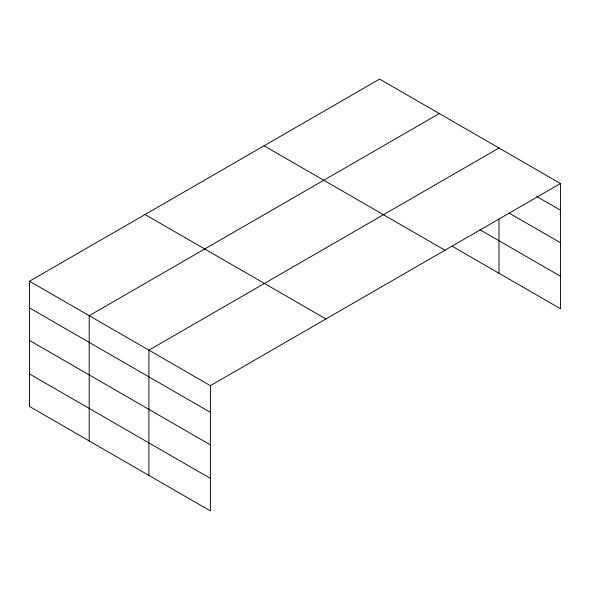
<?xml version="1.0" encoding="UTF-8"?>
<svg xmlns="http://www.w3.org/2000/svg" width="590" height="590" viewBox="0 0 590 590"><rect width="100%" height="100%" fill="white"/><g stroke="black" fill="none" stroke-linecap="round" stroke-linejoin="round"><path stroke-width="0.89" d="M29.5 281.224L210.394 385.661L210.394 510.911L29.5 406.473L29.5 281.224L379.606 79.09L560.5 183.527L560.5 308.776L452.036 246.155M439.299 113.553L89.193 315.687L89.193 440.937M498.993 148.024L148.894 350.15L148.894 475.4M210.394 385.661L560.5 183.527M536.841 196.573L560.5 210.232M509.244 213.16L560.5 242.748M479.891 229.717L560.5 276.26M264.069 145.796L444.963 250.234M145.037 214.517L325.931 318.954M29.5 307.921L210.394 412.358M29.5 340.445L210.394 444.882M29.5 373.949L210.394 478.387M498.993 219.015L498.993 273.273"/></g></svg>
